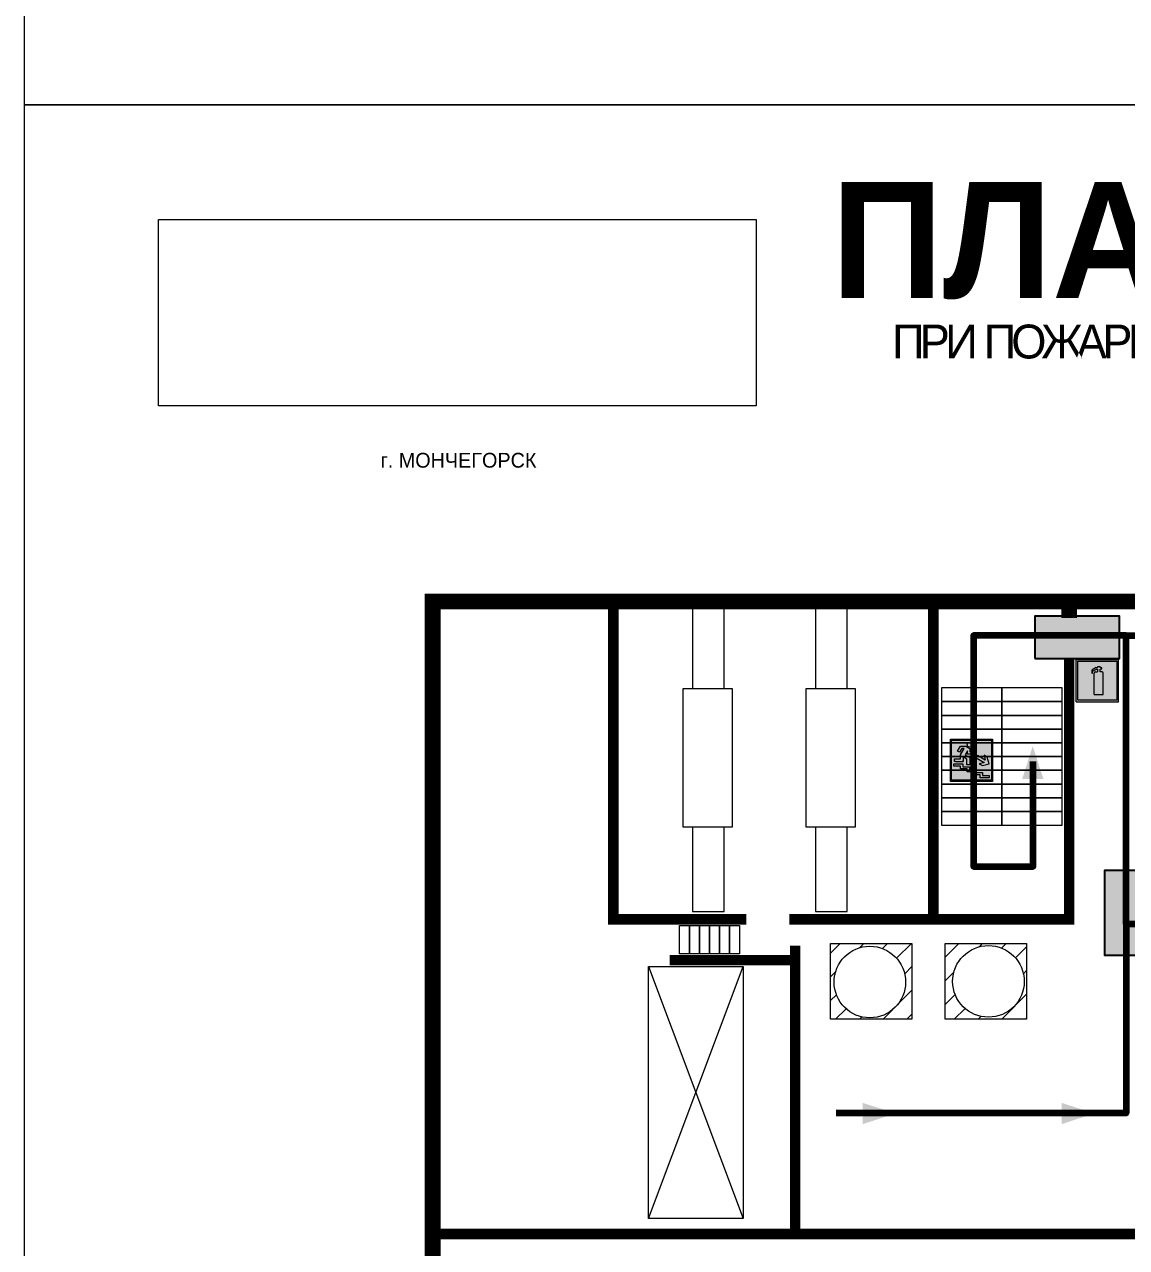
# Model space of a CAD drawing. Header units: millimetres. Extents: x 13810 to 67229, y 12374 to 21950.
# Drawn here: x 17301.6 to 17510.1, y 14329 to 14560.3 of the extents above; entities that cross this region are included whole.
import ezdxf

# ---------------------------------------------------------------- set-up
doc = ezdxf.new("R2010")
doc.units = ezdxf.units.MM
doc.layers.add('План_Штампы', color=7, linetype='Continuous')
doc.styles.add('обычный', font='arial.ttf')
picture_1 = doc.add_image_def('image1.jpg', size_in_pixel=(337, 105))

# ---------------------------------------------------------------- blocks, each defined once
blk = doc.blocks.new('A$C3AD82952')
at = {"true_color": 0xf5f5ff}
h = blk.add_hatch(color=7, dxfattribs=at)
h.dxf.hatch_style = 1
h.paths.add_polyline_path([(8.21, 8.73, 0.414214), (7.89, 9.05), (7.22, 9.05), (7.22, 9.92), (7.59, 9.92, 1), (7.57, 10.36), (7.22, 10.36), (7.22, 10.6), (6.43, 10.6), (6.43, 10.36), (6.01, 10.36), (4.74, 9.59), (4.74, 8.69), (4.98, 8.73), (4.98, 9.26), (6.12, 9.91), (6.43, 9.91), (6.43, 9.05), (5.76, 9.05, 0.414214), (5.44, 8.73), (5.44, 2.2), (8.21, 2.2)], flags=0)
h.paths.add_polyline_path([(12.8, 12.8), (0, 12.8), (0, 0), (12.8, 0)])
h.paths.add_polyline_path([(0.51, 12.29), (12.29, 12.29), (12.29, 0.51), (0.51, 0.51)], flags=16)
h.paths.add_polyline_path([(4.74, 9.59), (6.01, 10.36), (6.43, 10.36), (6.43, 10.6), (7.22, 10.6), (7.22, 10.36), (7.59, 10.36, -0.94586), (7.59, 9.92), (7.22, 9.92), (7.22, 9.05), (7.89, 9.05, -0.414214), (8.21, 8.73), (8.21, 2.2), (5.44, 2.2), (5.44, 8.73, -0.414214), (5.76, 9.05), (6.43, 9.05), (6.43, 9.91), (6.12, 9.91), (4.98, 9.26), (4.98, 8.73), (4.74, 8.69)], flags=0)
h = blk.add_hatch(color=242)
h.dxf.hatch_style = 1
h.paths.add_polyline_path([(12.29, 12.29), (0.51, 12.29), (0.51, 0.51), (12.29, 0.51)])
h.paths.add_polyline_path([(4.74, 8.69), (4.74, 9.59), (6.01, 10.36), (6.43, 10.36), (6.43, 10.6), (7.22, 10.6), (7.22, 10.36), (7.59, 10.36, -0.94586), (7.59, 9.92), (7.22, 9.92), (7.22, 9.05), (7.89, 9.05, -0.414214), (8.21, 8.73), (8.21, 2.2), (5.44, 2.2), (5.44, 8.73, -0.414214), (5.76, 9.05), (6.43, 9.05), (6.43, 9.91), (6.12, 9.91), (4.98, 9.26), (4.98, 8.73)], flags=16)
h = blk.add_hatch(color=7, dxfattribs=at)
h.dxf.hatch_style = 1
h.paths.add_polyline_path([(8.21, 8.73, 0.414214), (7.89, 9.05), (7.22, 9.05), (7.22, 9.92), (7.59, 9.92, 1), (7.57, 10.36), (7.22, 10.36), (7.22, 10.6), (6.43, 10.6), (6.43, 10.36), (6.01, 10.36), (4.74, 9.59), (4.74, 8.69), (4.98, 8.73), (4.98, 9.26), (6.12, 9.91), (6.43, 9.91), (6.43, 9.05), (5.76, 9.05, 0.414214), (5.44, 8.73), (5.44, 2.2), (8.21, 2.2)])
at = {"color": 242, "lineweight": 5}
for p, q in [((0, 0), (0, 12.8)), ((0, 12.8), (12.8, 12.8)), ((12.8, 0), (12.8, 12.8)), ((6.01, 10.36), (4.74, 9.59)), ((4.74, 9.59), (4.74, 8.69)), ((4.74, 8.69), (4.98, 8.73)), ((4.98, 9.26), (6.12, 9.91)), ((4.98, 8.73), (4.98, 9.26)), ((5.44, 2.2), (5.44, 8.73)), ((5.76, 9.05), (6.43, 9.05)), ((6.01, 10.36), (6.43, 10.36)), ((6.12, 9.91), (6.43, 9.91)), ((7.22, 10.6), (6.43, 10.6)), ((6.43, 10.6), (6.43, 10.36)), ((6.43, 9.91), (6.43, 9.05)), ((7.22, 10.36), (7.22, 10.6)), ((7.59, 10.36), (7.22, 10.36)), ((7.22, 9.05), (7.22, 9.92)), ((7.59, 9.92), (7.22, 9.92)), ((7.89, 9.05), (7.22, 9.05)), ((8.21, 2.2), (8.21, 8.73)), ((0, 0), (12.8, 0)), ((5.44, 2.2), (8.21, 2.2))]:
    blk.add_line(p, q, dxfattribs=at)
blk.add_lwpolyline([(0.51, 12.29), (12.29, 12.29), (12.29, 0.51), (0.51, 0.51)], close=True, dxfattribs=at)
for centre, radius, start, end in [((5.76, 8.73), 0.32, 90, 180), ((7.58, 10.14), 0.223, 273.1875, 86.8125), ((7.89, 8.73), 0.32, 0, 90)]:
    blk.add_arc(centre, radius, start, end, dxfattribs=at)
blk = doc.blocks.new('A$C32E8229D')
at = {"true_color": 0xffffff}
blk.add_hatch(color=7, dxfattribs=at).paths.add_polyline_path([(0, 0), (0, -8), (16, -8), (16, 0)])
h = blk.add_hatch(color=126)
h.paths.add_polyline_path([(0.2, -0.2), (15.8, -0.2), (15.8, -7.8), (0.2, -7.8)])
h.paths.add_polyline_path([(13.49, -2.05), (12.08, -2.05), (11.37, -2.63, 0.162397), (11.29, -2.84), (11.29, -3.63), (10.35, -3.63), (10.35, -4.05), (11.68, -4.05), (11.68, -3.48), (12.26, -4.28), (11.29, -5.1), (11.29, -6.78), (11.85, -6.78), (11.85, -5.44), (12.8, -4.64), (12.8, -5.94), (14.46, -5.94), (14.46, -5.39), (13.45, -5.39), (13.45, -3.97), (12.46, -2.59), (13.15, -2.59), (13.69, -3.34), (14.18, -3)], flags=16)
h.paths.add_polyline_path([(10.74, -1.82, 1), (11.8, -1.82, 1)], flags=16)
h.paths.add_polyline_path([(9.39, -3.59), (5.99, -3.59), (6.56, -3.03), (5.91, -3.03), (5.1, -3.83), (5.91, -4.64), (6.56, -4.64), (5.99, -4.09), (9.39, -4.09)], flags=16)
h.paths.add_polyline_path([(4.29, -1.08), (1.72, -1.08), (1.72, -6.6), (4.29, -6.6)], flags=16)
at = {"color": 126}
blk.add_lwpolyline([(16, -8), (0, -8), (0, 0), (16, 0)], close=True, dxfattribs=at)
blk = doc.blocks.new('A$C7B4425F7')
at = {"true_color": 0xffffff}
blk.add_hatch(color=7, dxfattribs=at).paths.add_polyline_path([(0, 0), (-16, 0), (-16, -8), (0, -8)])
h = blk.add_hatch(color=126)
h.paths.add_polyline_path([(-0.2, -0.2), (-15.8, -0.2), (-15.8, -7.8), (-0.2, -7.8)])
h.paths.add_polyline_path([(-11.76, -2.03), (-11.76, -3.66), (-11.17, -3.66, -0.568275), (-11.17, -6.18), (-12.58, -6.18), (-12.58, -2.03)], flags=16)
h.paths.add_polyline_path([(-13.33, -4.12, -0.495768), (-13.59, -6.18), (-15.03, -6.18), (-15.03, -2.03), (-13.59, -2.03, -0.487973)], flags=16)
h.paths.add_polyline_path([(-10.25, -2.03), (-9.48, -2.03), (-9.48, -6.18), (-10.25, -6.18)], flags=16)
h.paths.add_polyline_path([(-13.84, -3.69), (-14.24, -3.69), (-14.24, -3.03), (-13.9, -3.03, -0.692621)], flags=0)
h.paths.add_polyline_path([(-9.15, -2.03), (-8.4, -2.03), (-8.04, -3.07), (-7.68, -2.03), (-6.93, -2.03), (-7.64, -4.1), (-6.93, -6.18), (-7.68, -6.18), (-8.04, -5.14), (-8.4, -6.18), (-9.15, -6.18), (-8.44, -4.1)], flags=16)
h.paths.add_polyline_path([(-11.76, -4.46), (-11.42, -4.46, -0.692621), (-11.36, -5.12), (-11.76, -5.12)], flags=0)
h.paths.add_polyline_path([(-13.9, -5.2), (-14.24, -5.2), (-14.24, -4.55), (-13.84, -4.55, -0.708038)], flags=0)
edge = h.paths.add_edge_path(flags=16)
edge.add_ellipse((-5.51, -4.08), major_axis=(0, 2.05), ratio=0.586184, start_angle=0, end_angle=360)
edge = h.paths.add_edge_path(flags=0)
edge.add_ellipse((-5.51, -4.08), major_axis=(0, 1.14), ratio=0.454828, start_angle=0, end_angle=360)
h.paths.add_polyline_path([(-4.13, -4.96, 0.377264), (-3.48, -4.52, 0.0555), (-3.16, -2.03), (-1.66, -2.03), (-1.66, -4.96), (-0.96, -4.96), (-0.96, -7.01), (-1.75, -7.01), (-1.75, -6.18), (-3.3, -6.18), (-3.3, -7.02), (-4.13, -7.02)], flags=16)
h.paths.add_polyline_path([(-2.73, -2.91), (-2.28, -2.91), (-2.28, -4.96), (-3.05, -4.96, 0.079136)], flags=0)
at = {"color": 126}
blk.add_lwpolyline([(-16, -8), (0, -8), (0, 0), (-16, 0)], close=True, dxfattribs=at)
blk = doc.blocks.new('вниз')
at = {"lineweight": 0, "true_color": 0xffffff}
h = blk.add_hatch(color=7, dxfattribs=at)
h.dxf.hatch_style = 1
h.paths.add_polyline_path([(40994.51, -4472.22), (40986.51, -4472.22), (40986.51, -4480.22), (40994.51, -4480.22)])
h.paths.add_polyline_path([(40994.31, -4472.42), (40994.31, -4480.01), (40986.71, -4480.01), (40986.71, -4472.42)], flags=16)
h.paths.add_polyline_path([(40988.43, -4473.53), (40989.43, -4473.53), (40990.19, -4473.96), (40990.19, -4474.6), (40991, -4474.6), (40991, -4475.06), (40989.73, -4475.06), (40989.73, -4474.46), (40989.3, -4475.18), (40990.17, -4475.7), (40990.17, -4477.11), (40989.63, -4477.11), (40989.63, -4476.01), (40988.94, -4475.59), (40988.94, -4476.46), (40988.94, -4476.46), (40987.47, -4476.46), (40987.26, -4476.46), (40987.26, -4475.92), (40988.4, -4475.92), (40988.4, -4475.2), (40989.1, -4473.99), (40988.66, -4473.99), (40988.24, -4474.7), (40987.86, -4474.47), (40988.41, -4473.56)], flags=0)
h.paths.add_polyline_path([(40990.55, -4473.29, -1), (40989.69, -4473.29, -1)], flags=0)
h.paths.add_polyline_path([(40988.85, -4476.89), (40988.85, -4477.43), (40990.1, -4477.43), (40990.1, -4477.99), (40991.34, -4477.99), (40991.34, -4478.54), (40992.59, -4478.54), (40992.59, -4479.09), (40993.83, -4479.09), (40993.83, -4479.52), (40992.17, -4479.52), (40992.17, -4478.97), (40990.91, -4478.97), (40990.91, -4478.41), (40989.68, -4478.41), (40989.68, -4477.86), (40988.43, -4477.86), (40988.43, -4477.31), (40987.6, -4477.31), (40987.18, -4477.31), (40987.18, -4476.89)], flags=0)
h.paths.add_polyline_path([(40991.61, -4475.33), (40993.12, -4476.2), (40992.9, -4475.27), (40993.48, -4475.6), (40993.83, -4476.88), (40992.56, -4477.22), (40991.97, -4476.88), (40992.9, -4476.61), (40991.38, -4475.74), (40991.58, -4475.39)], flags=0)
h.paths.add_polyline_path([(40990.19, -4473.96), (40989.43, -4473.53), (40988.43, -4473.53), (40988.41, -4473.56), (40987.86, -4474.47), (40988.24, -4474.7), (40988.66, -4473.99), (40989.1, -4473.99), (40988.4, -4475.2), (40988.4, -4475.92), (40987.26, -4475.92), (40987.26, -4476.46), (40987.47, -4476.46), (40988.94, -4476.46), (40988.94, -4476.27), (40988.94, -4475.59), (40989.63, -4476.01), (40989.63, -4477.11), (40990.17, -4477.11), (40990.17, -4475.7), (40989.3, -4475.18), (40989.73, -4474.46), (40989.73, -4475.06), (40991, -4475.06), (40991, -4474.6), (40990.19, -4474.6)], flags=0)
h.paths.add_polyline_path([(40990.55, -4473.29, 1), (40989.69, -4473.29, 1)], flags=0)
h.paths.add_polyline_path([(40991.61, -4475.33), (40991.58, -4475.39), (40991.38, -4475.74), (40992.9, -4476.61), (40991.97, -4476.88), (40992.56, -4477.22), (40993.83, -4476.88), (40993.48, -4475.6), (40992.9, -4475.27), (40993.12, -4476.2)], flags=0)
h.paths.add_polyline_path([(40990.1, -4477.43), (40988.85, -4477.43), (40988.85, -4476.89), (40987.18, -4476.89), (40987.18, -4477.31), (40987.6, -4477.31), (40988.43, -4477.31), (40988.43, -4477.86), (40989.68, -4477.86), (40989.68, -4478.41), (40990.91, -4478.41), (40990.91, -4478.97), (40992.17, -4478.97), (40992.17, -4479.52), (40993.83, -4479.52), (40993.83, -4479.09), (40992.59, -4479.09), (40992.59, -4478.54), (40991.34, -4478.54), (40991.34, -4477.99), (40990.1, -4477.99)], flags=0)
at = {"lineweight": 0}
h = blk.add_hatch(color=126, dxfattribs=at)
h.dxf.hatch_style = 1
h.paths.add_polyline_path([(40994.31, -4472.42), (40986.71, -4472.42), (40986.71, -4480.01), (40994.31, -4480.01)])
h.paths.add_polyline_path([(40988.43, -4473.53), (40989.43, -4473.53), (40990.19, -4473.96), (40990.19, -4474.6), (40991, -4474.6), (40991, -4475.06), (40989.73, -4475.06), (40989.73, -4474.46), (40989.3, -4475.18), (40990.17, -4475.7), (40990.17, -4477.11), (40989.63, -4477.11), (40989.63, -4476.01), (40988.94, -4475.59), (40988.94, -4476.46), (40988.94, -4476.46), (40987.47, -4476.46), (40987.26, -4476.46), (40987.26, -4475.92), (40988.4, -4475.92), (40988.4, -4475.2), (40989.1, -4473.99), (40988.66, -4473.99), (40988.24, -4474.7), (40987.86, -4474.47), (40988.41, -4473.56)], flags=16)
h.paths.add_polyline_path([(40990.55, -4473.29, -1), (40989.69, -4473.29, -1)], flags=16)
h.paths.add_polyline_path([(40988.85, -4476.89), (40988.85, -4477.43), (40990.1, -4477.43), (40990.1, -4477.99), (40991.34, -4477.99), (40991.34, -4478.54), (40992.59, -4478.54), (40992.59, -4479.09), (40993.83, -4479.09), (40993.83, -4479.52), (40992.17, -4479.52), (40992.17, -4478.97), (40990.91, -4478.97), (40990.91, -4478.41), (40989.68, -4478.41), (40989.68, -4477.86), (40988.43, -4477.86), (40988.43, -4477.31), (40987.6, -4477.31), (40987.18, -4477.31), (40987.18, -4476.89)], flags=16)
h.paths.add_polyline_path([(40991.61, -4475.33), (40993.12, -4476.2), (40992.9, -4475.27), (40993.48, -4475.6), (40993.83, -4476.88), (40992.56, -4477.22), (40991.97, -4476.88), (40992.9, -4476.61), (40991.38, -4475.74), (40991.58, -4475.39)], flags=16)
at = {"lineweight": 0, "true_color": 0xffffff}
h = blk.add_hatch(color=7, dxfattribs=at)
h.dxf.hatch_style = 1
h.paths.add_polyline_path([(40989.73, -4474.46), (40989.73, -4475.06), (40991, -4475.06), (40991, -4474.6), (40990.19, -4474.6), (40990.19, -4473.96), (40989.43, -4473.53), (40988.43, -4473.53), (40988.41, -4473.56), (40987.86, -4474.47), (40988.24, -4474.7), (40988.66, -4473.99), (40989.1, -4473.99), (40988.4, -4475.2), (40988.4, -4475.92), (40987.26, -4475.92), (40987.26, -4476.46), (40987.47, -4476.46), (40988.94, -4476.46), (40988.94, -4475.59), (40989.63, -4476.01), (40989.63, -4477.11), (40990.17, -4477.11), (40990.17, -4475.7), (40989.3, -4475.18)])
h.paths.add_polyline_path([(40989.69, -4473.29, 1), (40990.55, -4473.29, 1)])
h.paths.add_polyline_path([(40991.61, -4475.33), (40991.58, -4475.39), (40991.38, -4475.74), (40992.9, -4476.61), (40991.97, -4476.88), (40992.56, -4477.22), (40993.83, -4476.88), (40993.48, -4475.6), (40992.9, -4475.27), (40993.12, -4476.2)])
h.paths.add_polyline_path([(40990.1, -4477.43), (40988.85, -4477.43), (40988.85, -4476.89), (40987.18, -4476.89), (40987.18, -4477.31), (40987.6, -4477.31), (40988.43, -4477.31), (40988.43, -4477.86), (40989.68, -4477.86), (40989.68, -4478.41), (40990.91, -4478.41), (40990.91, -4478.97), (40992.17, -4478.97), (40992.17, -4479.52), (40993.83, -4479.52), (40993.83, -4479.09), (40992.59, -4479.09), (40992.59, -4478.54), (40991.34, -4478.54), (40991.34, -4477.99), (40990.1, -4477.99)])
at = {"color": 126, "lineweight": 0}
for points in [[(40986.51, -4472.22), (40994.51, -4472.22), (40994.51, -4480.22), (40986.51, -4480.22)], [(40986.71, -4472.42), (40994.31, -4472.42), (40994.31, -4480.01), (40986.71, -4480.01)]]:
    blk.add_lwpolyline(points, close=True, dxfattribs=at)
for points in [[(40987.47, -4476.46), (40987.26, -4476.46), (40987.26, -4475.92), (40988.4, -4475.92), (40988.4, -4475.2), (40989.1, -4473.99), (40988.66, -4473.99), (40988.24, -4474.7), (40987.86, -4474.47), (40988.41, -4473.56), (40988.43, -4473.53), (40989.43, -4473.53), (40990.19, -4473.96), (40990.19, -4474.6), (40991, -4474.6), (40991, -4475.06), (40989.73, -4475.06), (40989.73, -4474.46), (40989.3, -4475.18), (40990.17, -4475.7), (40990.17, -4477.11), (40989.63, -4477.11), (40989.63, -4476.01), (40988.94, -4475.59), (40988.94, -4476.46)], [(40987.47, -4476.46), (40988.94, -4476.46), (40988.94, -4476.27)], [(40991.58, -4475.39), (40991.38, -4475.74), (40992.9, -4476.61), (40991.97, -4476.88), (40992.56, -4477.22), (40993.83, -4476.88), (40993.48, -4475.6), (40992.9, -4475.27), (40993.12, -4476.2), (40991.61, -4475.33), (40991.58, -4475.39)], [(40987.6, -4477.31), (40987.18, -4477.31), (40987.18, -4476.89), (40988.85, -4476.89), (40988.85, -4477.43), (40990.1, -4477.43), (40990.1, -4477.99), (40991.34, -4477.99), (40991.34, -4478.54), (40992.59, -4478.54), (40992.59, -4479.09), (40993.83, -4479.09), (40993.83, -4479.52), (40992.17, -4479.52), (40992.17, -4478.97), (40990.91, -4478.97), (40990.91, -4478.41), (40989.68, -4478.41), (40989.68, -4477.86), (40988.43, -4477.86), (40988.43, -4477.31), (40987.6, -4477.31)]]:
    blk.add_lwpolyline(points, dxfattribs=at)
blk.add_circle((40990.12, -4473.29), 0.432, dxfattribs=at)

msp = doc.modelspace()

# ---------------------------------------------------------------- hatches: boundary and pattern name
at = {"lineweight": 0}
h = msp.add_hatch(dxfattribs=at)
h.set_pattern_fill('ANSI31', color=256)
h.set_pattern_definition([(45, (-3413.9703, 12348.202), (-2.24506403, 2.24506403), [])])
h.paths.add_polyline_path([(17469.52, 14386.51), (17454.1, 14386.51), (17454.1, 14372.18), (17469.52, 14372.18)])
h.paths.add_polyline_path([(17454.78, 14379.21, -1), (17468.32, 14379.21, -1)], flags=16)
h.paths.add_polyline_path([(17491.22, 14386.51), (17475.8, 14386.51), (17475.8, 14372.18), (17491.22, 14372.18)])
h.paths.add_polyline_path([(17477.22, 14379.33, -1), (17490.76, 14379.33, -1)], flags=16)
h.paths.add_polyline_path([(17520.55, 14425.45, 1), (17550.85, 14425.45, 1)])
h.paths.add_polyline_path([(17592.06, 14431.77, 1), (17567.85, 14431.77, 1)])
h.paths.add_polyline_path([(17619.94, 14442.06), (17600.41, 14442.06), (17600.41, 14423.91), (17619.94, 14423.91)])
h.paths.add_polyline_path([(17636.55, 14432.25, 1), (17660.77, 14432.25, 1)])
h.paths.add_polyline_path([(17715.23, 14421.44), (17678.57, 14421.44), (17678.57, 14403), (17715.23, 14403)])
h.paths.add_polyline_path([(17684.67, 14366.14, 1), (17708.89, 14366.14, 1)])

# ---------------------------------------------------------------- linework, layer by layer
at = {"color": 126, "lineweight": 0, "true_color": 0x008754}
for points in [[(17301.58, 14940.12), (17901.58, 14940.12), (17901.58, 14545.12), (17301.58, 14545.12)], [(17301.58, 14545.12), (17901.58, 14545.12), (17901.58, 14150.12), (17301.58, 14150.12)]]:
    msp.add_lwpolyline(points, close=True, dxfattribs=at)
at = {"lineweight": 0, "const_width": 3}
msp.add_lwpolyline([(17378.81, 14451.18), (17835.96, 14451.18), (17835.96, 14270.79), (17378.81, 14270.79)], close=True, dxfattribs=at)
at = {"lineweight": 0}
for points, const_width in [([(17413.02, 14451.18), (17413.02, 14391.05), (17438.17, 14391.05)], 2), ([(17473.56, 14391.05), (17473.56, 14451.18)], 2), ([(17499.27, 14451.18), (17499.27, 14448.05)], 3), ([(17446.32, 14391.05), (17499.27, 14391.05), (17499.27, 14440.29)], 2), ([(17447.41, 14383.34), (17447.41, 14386.09)], 2), ([(17447.41, 14331.57), (17447.41, 14383.34), (17423.68, 14383.34)], 2), ([(17378.81, 14331.57), (17746.42, 14331.57)], 2)]:
    msp.add_lwpolyline(points, dxfattribs=dict(at, const_width=const_width))
for points in [[(17428.02, 14434.71), (17433.99, 14434.71), (17433.99, 14450.62), (17428.02, 14450.62)], [(17451.29, 14434.71), (17457.26, 14434.71), (17457.26, 14450.62), (17451.29, 14450.62)], [(17426.21, 14434.71), (17435.5, 14434.71), (17435.5, 14408.48), (17426.21, 14408.48)], [(17449.48, 14434.71), (17458.77, 14434.71), (17458.77, 14408.48), (17449.48, 14408.48)], [(17475.11, 14432.24), (17486.52, 14432.24), (17486.52, 14434.84), (17475.11, 14434.84)], [(17486.52, 14432.24), (17497.92, 14432.24), (17497.92, 14434.84), (17486.52, 14434.84)], [(17475.11, 14429.64), (17486.52, 14429.64), (17486.52, 14432.24), (17475.11, 14432.24)], [(17486.52, 14429.64), (17497.92, 14429.64), (17497.92, 14432.24), (17486.52, 14432.24)], [(17475.11, 14427.05), (17486.52, 14427.05), (17486.52, 14429.64), (17475.11, 14429.64)], [(17486.52, 14427.05), (17497.92, 14427.05), (17497.92, 14429.64), (17486.52, 14429.64)], [(17475.11, 14424.45), (17486.52, 14424.45), (17486.52, 14427.05), (17475.11, 14427.05)], [(17486.52, 14424.45), (17497.92, 14424.45), (17497.92, 14427.05), (17486.52, 14427.05)], [(17475.11, 14421.85), (17486.52, 14421.85), (17486.52, 14424.45), (17475.11, 14424.45)], [(17486.52, 14421.85), (17497.92, 14421.85), (17497.92, 14424.45), (17486.52, 14424.45)], [(17475.11, 14419.26), (17486.52, 14419.26), (17486.52, 14421.85), (17475.11, 14421.85)], [(17486.52, 14419.26), (17497.92, 14419.26), (17497.92, 14421.85), (17486.52, 14421.85)], [(17475.11, 14416.66), (17486.52, 14416.66), (17486.52, 14419.26), (17475.11, 14419.26)], [(17486.52, 14416.66), (17497.92, 14416.66), (17497.92, 14419.26), (17486.52, 14419.26)], [(17475.11, 14414.06), (17486.52, 14414.06), (17486.52, 14416.66), (17475.11, 14416.66)], [(17486.52, 14414.06), (17497.92, 14414.06), (17497.92, 14416.66), (17486.52, 14416.66)], [(17475.11, 14411.46), (17486.52, 14411.46), (17486.52, 14414.06), (17475.11, 14414.06)], [(17486.52, 14411.46), (17497.92, 14411.46), (17497.92, 14414.06), (17486.52, 14414.06)], [(17475.11, 14408.87), (17486.52, 14408.87), (17486.52, 14411.46), (17475.11, 14411.46)], [(17486.52, 14408.87), (17497.92, 14408.87), (17497.92, 14411.46), (17486.52, 14411.46)], [(17428.02, 14392.57), (17433.99, 14392.57), (17433.99, 14408.48), (17428.02, 14408.48)], [(17451.29, 14392.57), (17457.26, 14392.57), (17457.26, 14408.48), (17451.29, 14408.48)], [(17425.56, 14389.88), (17427.45, 14389.88), (17427.45, 14384.57), (17425.56, 14384.57)], [(17427.45, 14389.88), (17429.34, 14389.88), (17429.34, 14384.57), (17427.45, 14384.57)], [(17429.34, 14389.88), (17431.23, 14389.88), (17431.23, 14384.57), (17429.34, 14384.57)], [(17431.23, 14389.88), (17433.13, 14389.88), (17433.13, 14384.57), (17431.23, 14384.57)], [(17433.13, 14389.88), (17435.02, 14389.88), (17435.02, 14384.57), (17433.13, 14384.57)], [(17435.02, 14389.88), (17436.91, 14389.88), (17436.91, 14384.57), (17435.02, 14384.57)], [(17454.1, 14386.51), (17469.52, 14386.51), (17469.52, 14372.18), (17454.1, 14372.18)], [(17475.8, 14386.51), (17491.22, 14386.51), (17491.22, 14372.18), (17475.8, 14372.18)], [(17419.66, 14382.14), (17437.6, 14382.14), (17437.6, 14334.49), (17419.66, 14334.49)]]:
    msp.add_lwpolyline(points, close=True, dxfattribs=at)
at = {"color": 126, "lineweight": 100, "true_color": 0x008754}
for points in [[(17510.05, 14390.14), (17510.05, 14444.75), (17481.16, 14444.75), (17481.16, 14401.05), (17492.47, 14401.05), (17492.47, 14420.89)], [(17510.05, 14444.75), (17558.75, 14444.75)], [(17750.98, 14324.19), (17750.98, 14337.06), (17556.18, 14337.06), (17556.18, 14390.14), (17510.05, 14390.14), (17510.05, 14354.38), (17455.17, 14354.38)]]:
    msp.add_lwpolyline(points, dxfattribs=at)
at = {"lineweight": 0}
for points in [[(17419.66, 14334.49), (17437.6, 14382.14)], [(17419.66, 14382.14), (17437.6, 14334.49)]]:
    msp.add_lwpolyline(points, dxfattribs=at)
for centre in [(17461.55, 14379.21), (17483.99, 14379.33)]:
    msp.add_circle(centre, 6.77, dxfattribs=at)
at = {"layer": 'План_Штампы', "color": 126, "true_color": 0x008754}
for points in [[(17494.41, 14417.61), (17490.38, 14417.62), (17492.37, 14423.8)], [(17460.21, 14352.33), (17460.21, 14356.35), (17466.4, 14354.36)], [(17497.84, 14352.33), (17497.84, 14356.35), (17504.03, 14354.36)]]:
    msp.add_solid(points, dxfattribs=at)

# ---------------------------------------------------------------- block references
at = {"xscale": 0.625, "yscale": 0.625, "zscale": 0.625}
msp.add_blockref('A$C3AD82952', (17500.59, 14432.2), dxfattribs=at)
at = {"color": 126, "true_color": 0x008754}
msp.add_blockref('вниз', (-23509.72, 18897.37), dxfattribs=at)
at = {"layer": 'План_Штампы'}
msp.add_blockref('A$C7B4425F7', (17508.8, 14448.42), dxfattribs=at)
at = {"layer": 'План_Штампы', "color": 126, "true_color": 0x008754, "xscale": -1, "rotation": 90}
msp.add_blockref('A$C32E8229D', (17505.97, 14400.32), dxfattribs=at)

# ---------------------------------------------------------------- texts
at = {"lineweight": 0, "style": 'обычный'}
for s, insert, char_height, width, attachment_point in [('{\\fProxima Nova Rg|b1|i0|c204|p2;ПЛАН ЭВАКУАЦИИ}', (17454.23, 14530.56), 22, 493.8901, 1), ('\\pi-8.4,l8.4,t8.4;{\\fProxima Nova Rg|b0|i0|c204|p2;г. МОНЧЕГОРСК\\H1.1997x; }', (17383.71, 14477.88), 2.8, 126.6484, 5)]:
    msp.add_mtext(s, dxfattribs=dict(at, insert=insert, char_height=char_height, width=width, attachment_point=attachment_point))
at = {"color": 0, "lineweight": 0, "insert": (17603.22, 14503.73), "char_height": 8, "width": 449.2158, "attachment_point": 5, "style": 'обычный'}
msp.add_mtext('{\\fArial Black|b1|i0|c204|p34;\\H2x;\\T0.85;  \\fArial Narrow|b0|i0|c204|p34;\\H0.8x;\\W0.9;\\P\\fProxima Nova Rg|b0|i0|c204|p2;\\H0.5x;\\W1;\\C256;ПРИ ПОЖАРЕ  ИЛИ ДРУГИХ ЧРЕЗВЫЧАЙНЫХ СИТУАЦИЯХ  ИЗ ПОМЕЩЕНИЙ \\fProxima Nova Rg|b1|i0|c204|p2;\\H1.25x;\\PЗДАНИЯ  УССНР ЦЭН отм. 3,150}', dxfattribs=at)

# ---------------------------------------------------------------- pictures from other files: only their frames are drawn
at = {"color": 7, "lineweight": 0, "true_color": 0xf5f5ff}
image = msp.add_image(picture_1, insert=(17326.95, 14488.18), size_in_units=(113.11, 35.24), dxfattribs=at)
image.dxf.flags = 7

doc.saveas('drawing.dxf')
